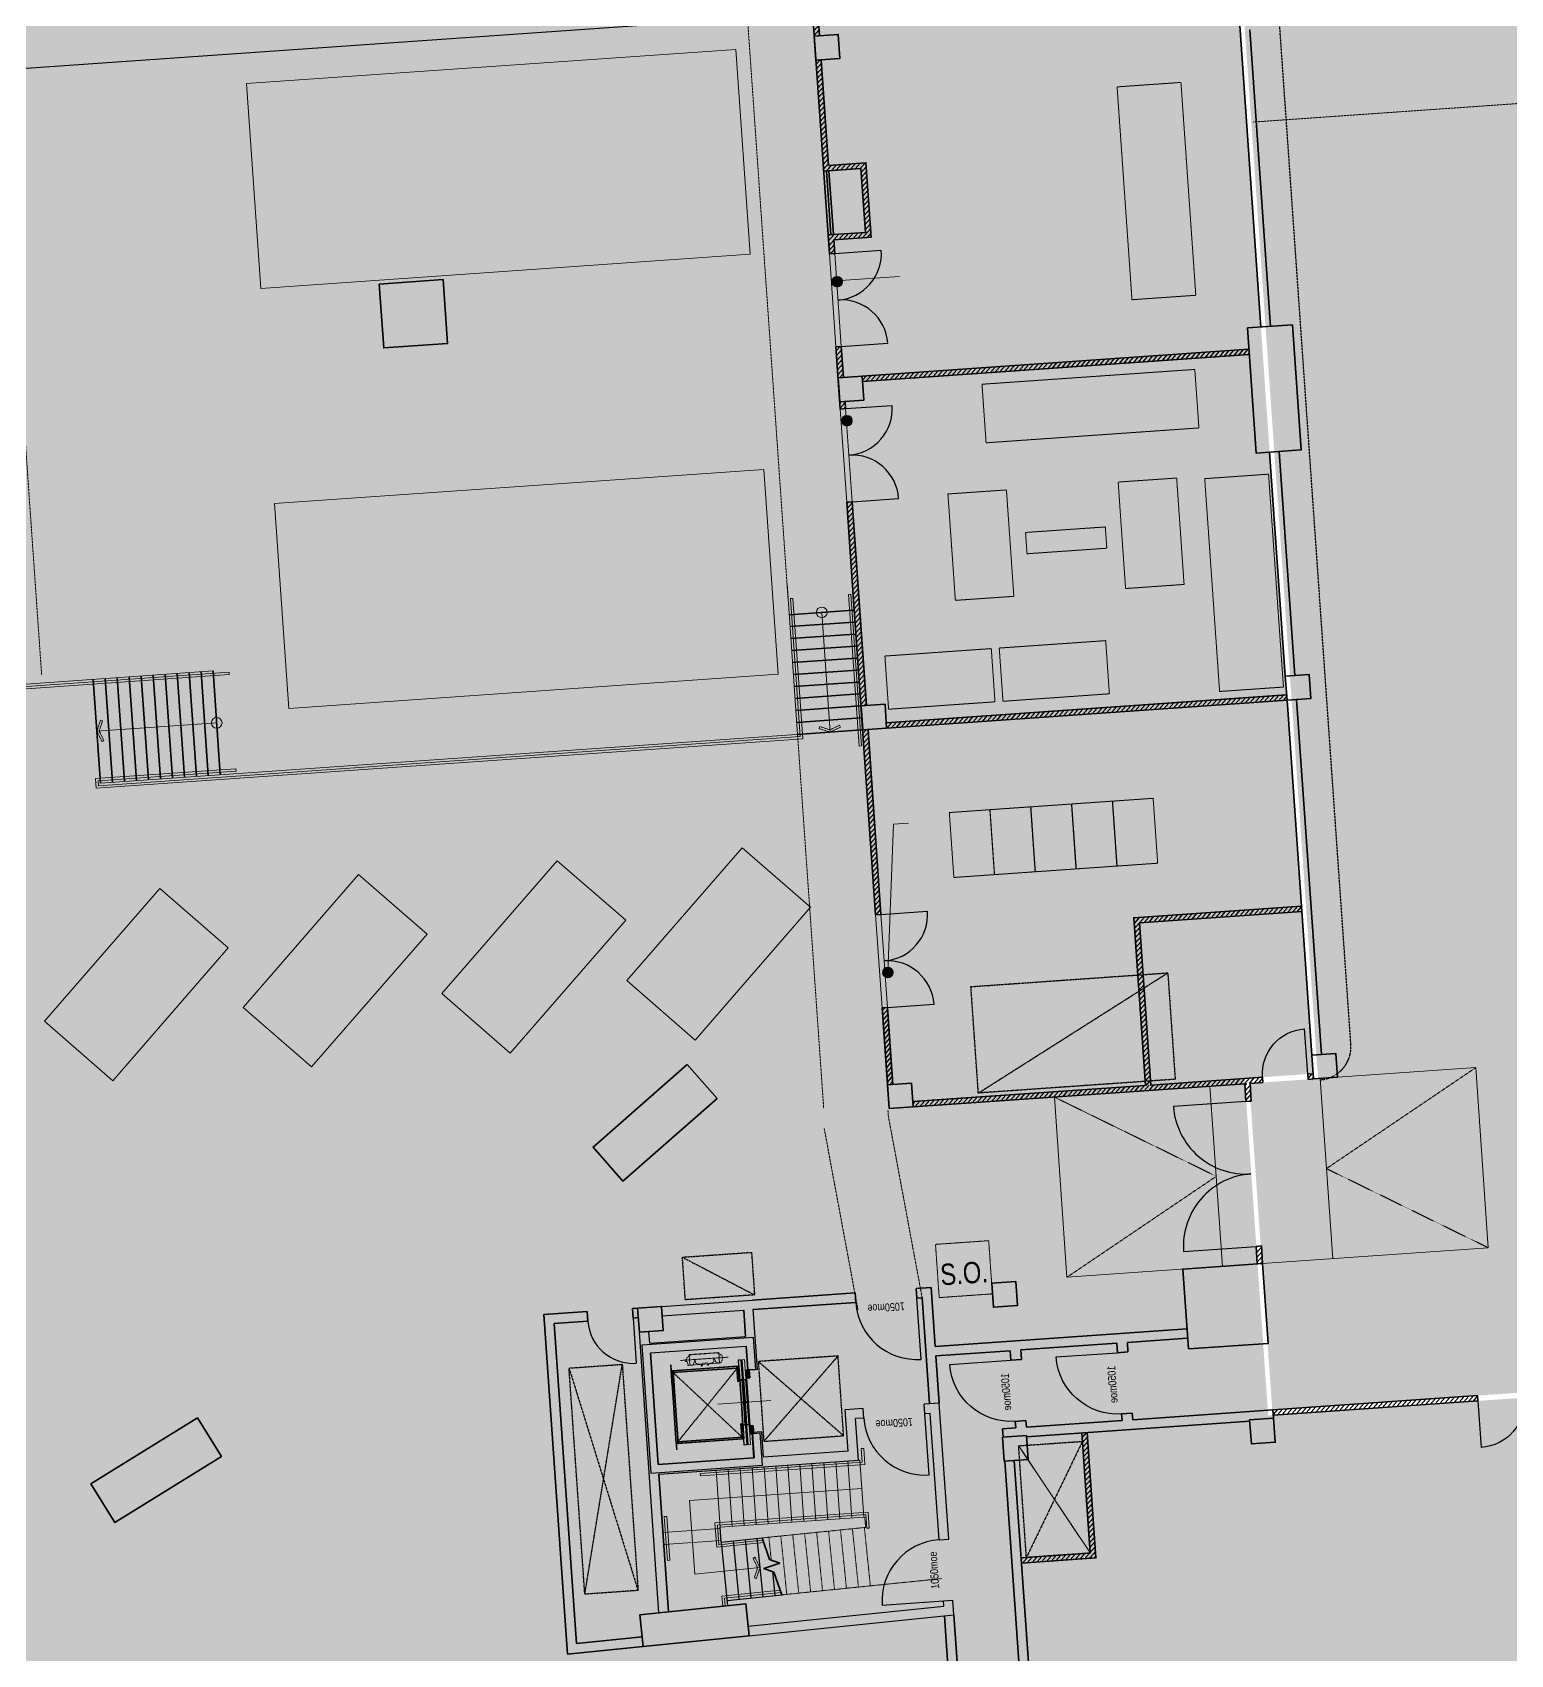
# Model space of a CAD drawing. Header units: millimetres. Extents: x 834311283 to 834708468, y 817882832 to 818197366.
# Drawn here: x 834598792 to 834626509, y 817948578 to 817978990 of the extents above; entities that cross this region are included whole.
import ezdxf

# ---------------------------------------------------------------- set-up
doc = ezdxf.new("R2010")
doc.units = ezdxf.units.MM
doc.header["$LTSCALE"] = 3
for name, pattern in [('ACAD_ISO04W033', [10, 8, -1, 0, -1]), ('B0606', [0.7813, 0.39065, -0.39065]), ('B0701', [2.34375, 1.5625, -0.78125]), ('DASH', [0.35, 0.25, -0.1]), ('DASHED', [0.75, 0.5, -0.25]), ('DASHED2', [0.375, 0.25, -0.125])]:
    doc.linetypes.add(name, pattern=pattern)
doc.layers.get('Defpoints').update_dxf_attribs({"color": 32})
for name, color, linetype in [('A-BS -DOTTED', 251, 'DASHED'), ('BD-CB-SOLID-DH', 251, 'Continuous'), ('UAJ-00XREF', 7, 'Continuous'), ('UAJ-93ROAD', 7, 'Continuous')]:
    doc.layers.add(name, color=color, linetype=linetype)
for name, color, linetype, lineweight in [('Hatch (LTC&CB)', 252, 'Continuous', 35), ('UAJ-05SYMB', 7, 'Continuous', 5), ('UAJ-22INWA', 6, 'Continuous', 35), ('UAJ-22INWA-bw', 3, 'Continuous', 35), ('UAJ-22INWA-rc', 6, 'Continuous', 35), ('UAJ-23FLOR-a', 1, 'Continuous', 13), ('UAJ-23FLOR-h', 251, 'Continuous', 9), ('UAJ-24STAI', 252, 'Continuous', 35), ('UAJ-24STAI-a', 9, 'Continuous', 13), ('UAJ-24STAI-h', 251, 'Continuous', 9), ('UAJ-24STAI-RAIL', 1, 'Continuous', 13), ('UAJ-24STAI-x', 9, 'ACAD_ISO04W033', 5), ('UAJ-24STAI-z', 8, 'B0606', 9), ('UAJ-28STRU', 6, 'Continuous', 35), ('UAJ-32INFR', 7, 'Continuous', 25), ('UAJ-34RAIL-a', 1, 'Continuous', 13)]:
    doc.layers.add(name, color=color, linetype=linetype, lineweight=lineweight)
doc.layers.add('UAJ-01LAYO-$', color=32, linetype='Continuous', lineweight=5, plot=False)
doc.layers.add('UAJ-05SYMB-a', color=7, linetype='Continuous', lineweight=9, true_color=0x999999)
doc.layers.add('UAJ-24STAI-$', color=32, linetype='Continuous', plot=False)
doc.layers.add('UAJ-28STRU-$', color=32, linetype='Continuous', plot=False)
doc.styles.add('3A35X-MAGP-P-B02-0$0$Kowloon_standard', font='arial.ttf', dxfattribs={"width": 0.8, "height": 2.5})
doc.styles.add('Kowloon_standard', font='arial.ttf', dxfattribs={"width": 0.8, "height": 2.5})
pattern_1 = [(48.993576, (833573439.664, 817701771.39), (-47.919387, 41.6651216), [])]
pattern_2 = [(48.99358, (834621522.38, 817959279.054), (-47.91939, 41.66512), [])]
pattern_3 = [(48.998856, (834571418.315, 818089075.37), (-47.923227, 41.660705), [])]
pattern_4 = [(48.998856, (835619477.29, 818346679.63), (-47.9232267, 41.660705), [])]

# ---------------------------------------------------------------- blocks, each defined once
blk = doc.blocks.new('SMOKE OUTLET SYMBOL')
at = {"linetype": 'DASH', "ltscale": 5}
blk.add_lwpolyline([(-500, 0), (500, 0), (500, 1000), (-500, 1000)], close=True, dxfattribs=at)
at = {"insert": (-3, 422), "char_height": 400, "width": 9319.6, "attachment_point": 5, "rotation": 0, "line_spacing_factor": 0.963855, "style": '3A35X-MAGP-P-B02-0$0$Kowloon_standard'}
blk.add_mtext('\\A1;\\pxqc;S.O.', dxfattribs=at)
blk = doc.blocks.new('CB-35')
at = {"layer": 'UAJ-24STAI-h'}
for points in [[(1670, 1550), (518, 1550), (518, 1585), (1670, 1585)], [(518, 339), (550, 339), (550, 1561), (518, 1561)], [(1882, 1550), (1600, 1550), (1600, 1585), (1882, 1585)], [(1850, 1561), (1882, 1561), (1882, 339), (1850, 339)], [(800, 350), (518, 350), (518, 315), (800, 315)], [(776, 270), (1198, 270), (1198, 315), (776, 315)], [(1202, 270), (1624, 270), (1624, 315), (1202, 315)], [(1882, 350), (1600, 350), (1600, 315), (1882, 315)], [(600, 125), (750, 125), (750, 182), (600, 182)], [(776, 200), (1198, 200), (1198, 245), (776, 245)], [(1202, 200), (1624, 200), (1624, 245), (1202, 245)], [(1650, 125), (1800, 125), (1800, 182), (1650, 182)]]:
    blk.add_hatch(color=256, dxfattribs=at).paths.add_polyline_path(points)
at = {"layer": 'UAJ-05SYMB-a'}
blk.add_line((1200, 757), (1200, -242), dxfattribs=at)
at = {"layer": 'UAJ-24STAI'}
for points in [[(1670, 1550), (518, 1550), (518, 1585), (1670, 1585)], [(518, 339), (550, 339), (550, 1561), (518, 1561)], [(1882, 1550), (1600, 1550), (1600, 1585), (1882, 1585)], [(1850, 1561), (1882, 1561), (1882, 339), (1850, 339)], [(800, 350), (518, 350), (518, 315), (800, 315)], [(776, 270), (1198, 270), (1198, 315), (776, 315)], [(1202, 270), (1624, 270), (1624, 315), (1202, 315)], [(1882, 350), (1600, 350), (1600, 315), (1882, 315)], [(600, 125), (750, 125), (750, 182), (600, 182)], [(776, 200), (1198, 200), (1198, 245), (776, 245)], [(1202, 200), (1624, 200), (1624, 245), (1202, 245)], [(1650, 125), (1800, 125), (1800, 182), (1650, 182)]]:
    blk.add_lwpolyline(points, close=True, dxfattribs=at)
at = {"layer": 'UAJ-24STAI-$'}
blk.add_lwpolyline([(400, 270), (400, 315), (518, 315), (518, 1585), (400, 1585), (400, 1585), (2000, 1585), (2000, 1585), (1882, 1585), (1882, 315), (2000, 315), (2000, 270)], close=True, dxfattribs=at)
at = {"layer": 'UAJ-24STAI-a'}
for points in [[(1967, 669), (2166, 669), (2166, 1231), (1967, 1231)], [(400, 270), (2000, 270), (2000, 315), (400, 315)], [(400, 200), (2000, 200), (2000, 245), (400, 245)]]:
    blk.add_lwpolyline(points, close=True, dxfattribs=at)
blk.add_lwpolyline([(750, 182), (1650, 182)], dxfattribs=at)
at = {"layer": 'UAJ-24STAI-x'}
for p, q in [((518, 315), (1882, 1582)), ((1882, 315), (518, 1582)), ((2066, 1400), (2066, 500))]:
    blk.add_line(p, q, dxfattribs=at)
at = {"layer": 'UAJ-24STAI-z', "flags": 128}
blk.add_lwpolyline([(2075, 1305, -0.414214), (2078, 1302), (2078, 1278), (2105, 1278, -0.374948), (2113, 1269), (2113, 1258, -0.154243), (2137, 1237), (2139, 1237), (2139, 1215, -0.337584), (2160, 1186), (2160, 707, -0.337584), (2139, 678), (2139, 657), (2137, 656, -0.154243), (2113, 635), (2113, 624, -0.374948), (2105, 615), (2017, 615, -0.37204), (2009, 624, -0.119556), (1988, 631, -0.095493), (1974, 646, -0.104117), (1971, 657), (1971, 710, -0.104117), (1974, 721, -0.127522), (1994, 740, -0.096328), (2039, 754), (2046, 777), (1993, 777), (1993, 789), (1986, 789, -0.414214), (1983, 792), (1983, 807, -0.359988), (1976, 815), (1976, 824), (1974, 858, 0.276227), (1964, 872), (1936, 883), (1933, 883), (1933, 895), (1986, 896), (1986, 997), (1933, 999), (1933, 1011), (1936, 1011), (1964, 1021, 0.276227), (1974, 1035), (1976, 1070), (1976, 1079, -0.359988), (1983, 1086), (1983, 1101, -0.414214), (1986, 1104), (1993, 1104), (1993, 1117), (2046, 1117), (2039, 1140, -0.096328), (1994, 1153, -0.08726), (1979, 1165), (1964, 1165), (1964, 1265), (1982, 1265), (1982, 1257, -0.036661), (1988, 1262), (1988, 1262, -0.119256), (2009, 1269), (2009, 1269, -0.371653), (2017, 1278), (2042, 1278), (2042, 1302, -0.414214), (2045, 1305)], format="xyb", close=True, dxfattribs=at)
at = {"layer": 'UAJ-28STRU-$'}
blk.add_lwpolyline([(2400, 2100), (0, 2100), (0, 0), (600, 0), (600, 150), (150, 150), (150, 1950), (2250, 1950), (2250, 150), (1800, 150), (1800, 0), (2400, 0)], close=True, dxfattribs=at)
blk = doc.blocks.new('DD1750')
at = {"layer": 'UAJ-32INFR'}
for p, q in [((0, 0), (0, 875)), ((1750, 0), (1750, 875))]:
    blk.add_line(p, q, dxfattribs=at)
for centre, start, end in [((0, 0), 0, 90), ((1750, 0), 90, 180)]:
    blk.add_arc(centre, 875, start, end, dxfattribs=at)
blk = doc.blocks.new('D1050')
blk.add_line((0, 1150), (0, 0))
blk.add_arc((0, 0), 1150, 0, 89.9991)
at = {"layer": 'UAJ-01LAYO-$', "insert": (237, 209), "char_height": 150, "width": 342.44, "attachment_point": 1, "style": 'Kowloon_standard'}
blk.add_mtext('1050moe', dxfattribs=at)
blk = doc.blocks.new('D850')
blk.add_line((0, 0), (0, 850))
blk.add_arc((0, 0), 850, 0, 90)
blk = doc.blocks.new('GBP-LB02_LEV-6.53')
at = {"layer": 'BD-CB-SOLID-DH'}
h = blk.add_hatch(dxfattribs=at)
h.set_pattern_fill('ANSI31', color=256, scale=20, style=0)
h.set_pattern_definition(pattern_2)
h.paths.add_polyline_path([(834613583, 817978479), (834613483, 817978472), (834613629, 817976391), (834613728, 817976398)])
h.paths.add_polyline_path([(834613941, 817971930), (834614040, 817971937), (834614031, 817972070), (834613931, 817972063)])
h.paths.add_polyline_path([(834614162, 817970191), (834614063, 817970184), (834614330, 817966364), (834614429, 817966371)])
h.paths.add_polyline_path([(834613177, 817984286), (834613077, 817984279), (834613452, 817978921), (834613552, 817978928)])
h.paths.add_polyline_path([(834612955, 817986025), (834613055, 817986032), (834612691, 817991238), (834612591, 817991231)])
h = blk.add_hatch(dxfattribs=at)
h.set_pattern_fill('ANSI31', color=256, scale=20, style=0)
h.set_pattern_definition(pattern_2)
h.paths.add_polyline_path([(834613959, 817973100), (834613859, 817973093), (834613900, 817972512), (834614000, 817972518)])
h.paths.add_polyline_path([(834613737, 817974839), (834613837, 817974846), (834613819, 817975101), (834614517, 817975150), (834614420, 817976546), (834613721, 817976497), (834613728, 817976398), (834614327, 817976440), (834614411, 817975242), (834613712, 817975194)])
h = blk.add_hatch(dxfattribs=at)
h.set_pattern_fill('ANSI31', color=256, scale=20, style=0)
h.set_pattern_definition([(48.993576, (833574110.644, 817692173.3), (-47.919387, 41.6651216), [])])
h.paths.add_polyline_path([(834614349, 817972543), (834614356, 817972443), (834621608, 817972950), (834621601, 817973050)])
h = blk.add_hatch(dxfattribs=at)
h.set_pattern_fill('ANSI31', color=256, scale=20, style=0)
h.set_pattern_definition(pattern_1)
h.paths.add_polyline_path([(834614803, 817966046), (834614810, 817965947), (834622317, 817966471), (834622310, 817966571)])
h = blk.add_hatch(dxfattribs=at)
h.set_pattern_fill('ANSI31', color=256, scale=20, style=0)
h.set_pattern_definition(pattern_4)
h.paths.add_polyline_path([(834614603, 817962448), (834614703, 817962455), (834614461, 817965922), (834614361, 817965915)])
h.paths.add_polyline_path([(834614825, 817960710), (834614725, 817960703), (834614826, 817959261), (834614926, 817959268)])
h = blk.add_hatch(dxfattribs=at)
h.set_pattern_fill('ANSI31', color=256, scale=20, style=0)
h.set_pattern_definition(pattern_1)
h.paths.add_polyline_path([(834619444, 817962391), (834622587, 817962611), (834622594, 817962511), (834619451, 817962291)])
h = blk.add_hatch(dxfattribs=at)
h.set_pattern_fill('ANSI31', color=256, scale=20, style=0)
h.set_pattern_definition(pattern_1)
h.paths.add_polyline_path([(834619451, 817962291), (834619551, 817962298), (834619764, 817959252), (834619664, 817959245)])
h = blk.add_hatch(dxfattribs=at)
h.set_pattern_fill('ANSI31', color=256, scale=20, style=0)
h.set_pattern_definition(pattern_4)
h.paths.add_polyline_path([(834622706, 817959461), (834622713, 817959362), (834622813, 817959369), (834622806, 817959468)])
h = blk.add_hatch(dxfattribs=at)
h.set_pattern_fill('ANSI31', color=256, scale=20, style=0)
h.set_pattern_definition(pattern_2)
h.paths.add_polyline_path([(834621865, 817959302), (834621858, 817959402), (834615299, 817958944), (834615306, 817958844)])
h = blk.add_hatch(dxfattribs=at)
h.set_pattern_fill('ANSI31', color=256, scale=20)
h.set_pattern_definition(pattern_3)
h.paths.add_polyline_path([(834621546, 817958949), (834621646, 817958956), (834621623, 817959285), (834621523, 817959279)])
h = blk.add_hatch(dxfattribs=at)
h.set_pattern_fill('ANSI31', color=256, scale=20)
h.set_pattern_definition(pattern_1)
h.paths.add_polyline_path([(834621836, 817956238), (834621737, 817956231), (834621760, 817955901), (834621859, 817955908)])
h = blk.add_hatch(dxfattribs=at)
h.set_pattern_fill('ANSI31', color=256, scale=20)
h.set_pattern_definition(pattern_3)
h.paths.add_polyline_path([(834625898, 817953333), (834625891, 817953433), (834622057, 817953165), (834622064, 817953065)])
h.paths.add_polyline_path([(834627637, 817953555), (834627644, 817953455), (834631478, 817953723), (834631471, 817953823)])
h = blk.add_hatch(dxfattribs=at)
h.set_pattern_fill('ANSI31', color=256, scale=20)
h.set_pattern_definition(pattern_1)
h.paths.add_polyline_path([(834618570, 817952741), (834618734, 817950388), (834618634, 817950381), (834618470, 817952734)])
h = blk.add_hatch(dxfattribs=at)
h.set_pattern_fill('ANSI31', color=256, scale=20)
h.set_pattern_definition(pattern_1)
h.paths.add_polyline_path([(834617331, 817950390), (834618626, 817950480), (834618632, 817950380), (834617338, 817950290)])
at = {"layer": 'UAJ-05SYMB'}
h = blk.add_hatch(color=256, dxfattribs=at)
edge = h.paths.add_edge_path()
edge.add_arc((834613883, 817974317), 100, 0, 360)
h = blk.add_hatch(color=256, dxfattribs=at)
edge = h.paths.add_edge_path()
edge.add_arc((834614065, 817971711), 100, 0, 360)
h = blk.add_hatch(color=256, dxfattribs=at)
edge = h.paths.add_edge_path()
edge.add_arc((834614831, 817961366), 100, 0, 360)
at = {"layer": 'UAJ-23FLOR-h'}
h = blk.add_hatch(dxfattribs=at)
h.set_pattern_fill('EARTH', color=256, scale=180, angle=45)
h.set_pattern_definition([(48.99891, (833819452.5, 817786003.4), (-112.7269, 1612.5107), [1143, -1143]), (48.99891, (833819129, 817786284.6), (-112.7269, 1612.5107), [1143, -1143]), (48.99891, (833818805.5, 817786565.8), (-112.7269, 1612.5107), [1143, -1143]), (138.99891, (833818791.4, 817786767.3), (-1612.5107, -112.7269), [1143, -1143]), (138.99891, (833819072.6, 817787090.8), (-1612.5107, -112.7269), [1143, -1143]), (138.99891, (833819353.8, 817787414.3), (-1612.5107, -112.7269), [1143, -1143])])
h.paths.add_polyline_path([(834607546, 818192774), (834673233, 818197366), (834691374, 817937869), (834685588, 817937128), (834685106, 817940897), (834650588, 817936476), (834651070, 817932707), (834551919, 817920009), (834482027, 817893355), (834383076, 817886437), (834441506, 817949096), (834458454, 817967379), (834478638, 817989842), (834483448, 817995421), (834489787, 818002934), (834500656, 818016266), (834508244, 818025930), (834515684, 818035708), (834523692, 818046596), (834532219, 818058624), (834546606, 818080042), (834556457, 818095618), (834568418, 818115665), (834578622, 818133891), (834588349, 818152374), (834599173, 818174435)])
h.paths.add_polyline_path([(834640305, 818055633), (834646291, 818056052), (834642792, 818105911), (834636807, 818105492), (834634252, 818142031), (834610016, 818140337), (834609788, 818143597), (834587769, 818140310), (834567221, 818104370), (834565437, 818101393), (834564610, 818100024), (834562785, 818096939), (834556654, 818087091), (834555720, 818085607), (834554860, 818084258), (834550876, 818078006), (834545205, 818069586), (834542258, 818065226), (834541363, 818063900), (834537651, 818058369), (834531078, 818048811), (834524249, 818039614), (834520785, 818034889), (834515055, 818027076), (834507324, 818017200), (834503054, 818011762), (834508702, 817930984), (834535272, 817933687), (834599035, 817940173), (834631909, 817943517), (834645776, 817944928), (834645137, 817954063), (834645033, 817955560), (834644308, 817965929), (834644203, 817967425), (834643506, 817977407), (834643401, 817978903), (834642524, 817991453), (834642419, 817992949), (834641155, 818011284), (834643399, 818011441)], flags=16)
h.paths.add_polyline_path([(834450838, 817950882), (834498826, 817954237), (834500065, 817936520), (834506621, 817936978), (834507095, 817930195), (834500539, 817929736), (834500559, 817929437), (834452572, 817926082)], flags=16)
at = {"layer": 'UAJ-24STAI-x'}
for points in [[(834600096, 817965695), (834600002, 817965889), (834600068, 817966094), (834600106, 817966082), (834600045, 817965892), (834600132, 817965712)], [(834613944, 817965966), (834613750, 817965873), (834613545, 817965938), (834613557, 817965976), (834613747, 817965915), (834613927, 817966002)], [(834612368, 817950003), (834612433, 817950208), (834612340, 817950402), (834612304, 817950384), (834612390, 817950205), (834612329, 817950015)]]:
    blk.add_hatch(color=256, dxfattribs=at).paths.add_polyline_path(points)
for p, q in [((834611706, 817950687), (834611687, 817950964)), ((834611706, 817950687), (834612476, 817950765)), ((834611706, 817950687), (834611828, 817949493)), ((834611930, 817950709), (834612041, 817949615)), ((834612154, 817950732), (834612265, 817949638)), ((834612378, 817950755), (834612489, 817949661)), ((834612667, 817950135), (834612713, 817949683)), ((834611818, 817949592), (834612845, 817949697))]:
    blk.add_line(p, q)
at = {"layer": 'A-BS -DOTTED'}
for p, q in [((834616529, 817959105), (834620081, 817961358)), ((834610980, 817956028, 0), (834612332, 817955321, 0)), ((834609150, 817949709), (834609852, 817954019)), ((834614003, 817952680), (834612402, 817954072)), ((834617284, 817952492), (834618627, 817950480)), ((834618481, 817952575), (834617430, 817950397))]:
    blk.add_line(p, q, dxfattribs=at)
at = {"layer": 'A-BS -DOTTED', "elevation": 0}
for points in [[(834616390, 817961100), (834620081, 817961358), (834620220, 817959363), (834616529, 817959105)], [(834608854, 817953949), (834609852, 817954019), (834610148, 817949779), (834609150, 817949709)], [(834617284, 817952492), (834618481, 817952575), (834618627, 817950480), (834617430, 817950397)]]:
    blk.add_lwpolyline(points, close=True, dxfattribs=at)
at = {"layer": 'A-BS -DOTTED'}
for points in [[(834612276, 817956119), (834612332, 817955321), (834611035, 817955230), (834610980, 817956028)], [(834612506, 817952575), (834614003, 817952680), (834613898, 817954176), (834612402, 817954072)]]:
    blk.add_lwpolyline(points, close=True, dxfattribs=at)
blk.add_lwpolyline([(834613898, 817954176), (834612506, 817952575)], dxfattribs=at)
at = {"layer": 'A-BS -DOTTED', "elevation": 0, "flags": 128}
blk.add_lwpolyline([(834608854, 817953949), (834610148, 817949779)], dxfattribs=at)
at = {"layer": 'UAJ-05SYMB'}
blk.add_line((834614941, 817964144), (834614831, 817961366), dxfattribs=at)
at = {"layer": 'UAJ-05SYMB', "flags": 128}
blk.add_lwpolyline([(834613942, 817974337), (834615049, 817974415)], dxfattribs=at)
at = {"layer": 'UAJ-05SYMB', "elevation": 0, "flags": 128}
blk.add_lwpolyline([(834614941, 817964144), (834615219, 817964163)], dxfattribs=at)
at = {"layer": 'UAJ-05SYMB'}
for centre in [(834613883, 817974317), (834614065, 817971711), (834614831, 817961366)]:
    blk.add_circle(centre, 100, dxfattribs=at)
at = {"layer": 'UAJ-05SYMB-a', "linetype": 'B0701'}
for p, q in [((834612961, 817968374), (834610104, 818009251)), ((834598965, 817966944), (834596076, 818008270)), ((834621684, 817977310), (834628782, 817977806)), ((834613629, 817958825), (834613139, 817965830)), ((834614834, 817958786), (834614843, 817958663)), ((834615476, 817955266), (834614843, 817958663)), ((834614272, 817955042), (834613639, 817958439))]:
    blk.add_line(p, q, dxfattribs=at)
at = {"layer": 'UAJ-05SYMB-a', "elevation": 0, "flags": 128}
for points in [[(834621859, 817955908), (834626092, 817956204), (834625856, 817959581), (834623262, 817959400)], [(834621760, 817955901), (834618191, 817955651), (834617955, 817959029), (834621523, 817959279)], [(834621109, 817955856), (834620872, 817959233)], [(834623174, 817956000), (834622938, 817959377)]]:
    blk.add_lwpolyline(points, dxfattribs=at)
at = {"layer": 'UAJ-05SYMB-a', "linetype": 'B0701', "elevation": 0, "flags": 128}
for points in [[(834625856, 817959581), (834623056, 817957689), (834626092, 817956204)], [(834617955, 817959029), (834620991, 817957544), (834618191, 817955652)]]:
    blk.add_lwpolyline(points, dxfattribs=at)
at = {"layer": 'UAJ-22INWA'}
for p, q in [((834625891, 817953433, 0), (834622057, 817953165, 0)), ((834625898, 817953333, 0), (834625891, 817953433, 0)), ((834625898, 817953333, 0), (834622061, 817953065, 0))]:
    blk.add_line(p, q, dxfattribs=at)
at = {"layer": 'UAJ-22INWA', "elevation": 0, "flags": 128}
for points in [[(834617331, 817950390), (834618627, 817950480), (834618470, 817952734)], [(834617338, 817950290), (834618734, 817950388), (834618570, 817952741)]]:
    blk.add_lwpolyline(points, dxfattribs=at)
at = {"layer": 'UAJ-22INWA-bw'}
for p, q in [((834613737, 817974839), (834613084, 817984180)), ((834613552, 817978928), (834613336, 817982017)), ((834613721, 817976497), (834613583, 817978479)), ((834613812, 817975201), (834613728, 817976398)), ((834613837, 817974846), (834613819, 817975101)), ((834613837, 817974846), (834613737, 817974839)), ((834613959, 817973100), (834613859, 817973093)), ((834613941, 817971930), (834613859, 817973093)), ((834614000, 817972518), (834613959, 817973100)), ((834614349, 817972543, 0), (834621601, 817973050, 0)), ((834614356, 817972443, 0), (834621608, 817972950, 0)), ((834614040, 817971937), (834613941, 817971930)), ((834614040, 817971937), (834614031, 817972070)), ((834614162, 817970191), (834614063, 817970184)), ((834614160, 817968789), (834614063, 817970184)), ((834614429, 817966371), (834614162, 817970191)), ((834622310, 817966571), (834614803, 817966046)), ((834622317, 817966471), (834614810, 817965947)), ((834614703, 817962455), (834614603, 817962448)), ((834614825, 817960710), (834614725, 817960703)), ((834612296, 817955224), (834614217, 817955359)), ((834614229, 817955179), (834614217, 817955359)), ((834615364, 817955439), (834615643, 817955458)), ((834615376, 817955259), (834615364, 817955439)), ((834615376, 817955259), (834615476, 817955266)), ((834615615, 817953279), (834615476, 817955266)), ((834615720, 817954356), (834615643, 817955458)), ((834608381, 817954951), (834609194, 817955008)), ((834608826, 817948584), (834608381, 817954951)), ((834609206, 817954828), (834609194, 817955008)), ((834610042, 817955067), (834610141, 817955074)), ((834610054, 817954887), (834610042, 817955067)), ((834612309, 817955045), (834614229, 817955179)), ((834608573, 817954784), (834609206, 817954828)), ((834608573, 817954784), (834608992, 817948782)), ((834610054, 817954887), (834610154, 817954894)), ((834620441, 817954686), (834615720, 817954356)), ((834619123, 817954414), (834617328, 817954288)), ((834619136, 817954237), (834619123, 817954414)), ((834620454, 817954507), (834619323, 817954428)), ((834619335, 817954251), (834619323, 817954428)), ((834617128, 817954274), (834615733, 817954177)), ((834615795, 817953292), (834615733, 817954177)), ((834617141, 817954098), (834617128, 817954274)), ((834617141, 817954098), (834617340, 817954111)), ((834617340, 817954111), (834617328, 817954288)), ((834619136, 817954237), (834619335, 817954251)), ((834619216, 817953090), (834619415, 817953104)), ((834619224, 817952967), (834619216, 817953090)), ((834619424, 817952981), (834619415, 817953104)), ((834622054, 817953165), (834619424, 817952981)), ((834622065, 817953008), (834622054, 817953165)), ((834617229, 817952828), (834616981, 817952810)), ((834616992, 817952653, 0), (834616981, 817952810, 0)), ((834617221, 817952950), (834617420, 817952964)), ((834617229, 817952828), (834617221, 817952950)), ((834617429, 817952842), (834617420, 817952964)), ((834619224, 817952967), (834617429, 817952842)), ((834621618, 817952954), (834617432, 817952661)), ((834617557, 817944575), (834617023, 817952205, 0)), ((834617736, 817944588), (834617203, 817952217, 0)), ((834616252, 817944161), (834615893, 817949303)), ((834616445, 817943979), (834616072, 817949321)), ((834608992, 817948782), (834610225, 817948908)), ((834608826, 817948584), (834610243, 817948729))]:
    blk.add_line(p, q, dxfattribs=at)
at = {"layer": 'UAJ-22INWA-bw', "flags": 128}
for points in [[(834613721, 817976497), (834614420, 817976546), (834614517, 817975150), (834613819, 817975101)], [(834613629, 817976391), (834614327, 817976440), (834614411, 817975242), (834613712, 817975194)], [(834613679, 817976394), (834613762, 817975197)]]:
    blk.add_lwpolyline(points, dxfattribs=at)
at = {"layer": 'UAJ-22INWA-bw', "elevation": 0}
for points in [[(834614603, 817962448), (834614160, 817968789)], [(834622586, 817962611), (834619444, 817962391), (834619664, 817959249)], [(834622593, 817962511), (834619551, 817962298), (834619764, 817959256)], [(834621529, 817959279), (834614858, 817958813), (834614725, 817960703)]]:
    blk.add_lwpolyline(points, dxfattribs=at)
at = {"layer": 'UAJ-22INWA-bw'}
for points in [[(834614703, 817962455), (834614461, 817965922)], [(834614926, 817959268), (834614825, 817960710)], [(834619664, 817959249), (834615299, 817958944)], [(834621522, 817959379), (834619764, 817959256)]]:
    blk.add_lwpolyline(points, dxfattribs=at)
at = {"layer": 'UAJ-22INWA-bw', "elevation": 0, "flags": 128}
for points in [[(834617331, 817950390), (834618627, 817950480), (834618470, 817952734)], [(834617338, 817950290), (834618734, 817950388), (834618570, 817952741)]]:
    blk.add_lwpolyline(points, dxfattribs=at)
at = {"layer": 'UAJ-22INWA-rc'}
for p, q in [((834620208, 817996627), (834621828, 817973467)), ((834621618, 817979040), (834622007, 817973479)), ((834621991, 817971122), (834622285, 817966920)), ((834622171, 817971135), (834622465, 817966933)), ((834622317, 817966471), (834622782, 817959818)), ((834622496, 817966484), (834622961, 817959830)), ((834622806, 817959468), (834622706, 817959461)), ((834622706, 817959461), (834622713, 817959362)), ((834621858, 817959402), (834621522, 817959379)), ((834621523, 817959279), (834621546, 817958949)), ((834621865, 817959302), (834621623, 817959285)), ((834621623, 817959285), (834621646, 817958956)), ((834621858, 817959402), (834621865, 817959302)), ((834622813, 817959369), (834622713, 817959362)), ((834622790, 817959342), (834622790, 817959342)), ((834621546, 817958949), (834621646, 817958956)), ((834621737, 817956231), (834621836, 817956238)), ((834621737, 817956231), (834621760, 817955901)), ((834621836, 817956238), (834621859, 817955908))]:
    blk.add_line(p, q, dxfattribs=at)
at = {"layer": 'UAJ-22INWA-rc', "lineweight": -3}
for p, q in [((834610590, 817955105), (834612296, 817955224)), ((834610603, 817954926), (834612129, 817955032)), ((834612387, 817953925, 0), (834612309, 817955045)), ((834610541, 817949362), (834610173, 817954625)), ((834610368, 817954416), (834610352, 817954637, 0)), ((834610368, 817954416), (834612163, 817954541)), ((834610380, 817954236), (834612176, 817954362)), ((834612207, 817953913), (834612176, 817954357)), ((834612387, 817953925, 0), (834612207, 817953913)), ((834614368, 817953192), (834614034, 817953168)), ((834614088, 817952390), (834614034, 817953168)), ((834614381, 817953012), (834614368, 817953192)), ((834615795, 817953292), (834615515, 817953272)), ((834615528, 817953092), (834615515, 817953272)), ((834615627, 817953099), (834615528, 817953092)), ((834615793, 817950730), (834615627, 817953099)), ((834615973, 817950742), (834615794, 817953292)), ((834614381, 817953012), (834614226, 817953001)), ((834614280, 817952223), (834614226, 817953001)), ((834612469, 817952753), (834612289, 817952741)), ((834612322, 817952267), (834612289, 817952741)), ((834612502, 817952279), (834612469, 817952753)), ((834610527, 817952141), (834612322, 817952267)), ((834610539, 817951962), (834614280, 817952223)), ((834614088, 817952390), (834612502, 817952279)), ((834615793, 817950730), (834615973, 817950742)), ((834612215, 817949110), (834615880, 817949483)), ((834615873, 817949583), (834616053, 817949595)), ((834615880, 817949483), (834615873, 817949583)), ((834616072, 817949321), (834616053, 817949595)), ((834612233, 817948931), (834616072, 817949321))]:
    blk.add_line(p, q, dxfattribs=at)
at = {"layer": 'UAJ-22INWA-rc', "elevation": 0}
blk.add_lwpolyline([(834622782, 817959818), (834622593, 817962511)], dxfattribs=at)
at = {"layer": 'UAJ-23FLOR-a'}
for p, q in [((834613859, 817973093), (834613737, 817974839)), ((834613959, 817973100), (834613837, 817974846)), ((834614063, 817970184), (834613941, 817971930)), ((834614162, 817970191), (834614040, 817971937)), ((834614725, 817960703), (834614603, 817962448)), ((834614825, 817960710), (834614703, 817962455))]:
    blk.add_line(p, q, dxfattribs=at)
at = {"layer": 'UAJ-23FLOR-a', "linetype": 'Continuous', "ltscale": 4, "flags": 128}
for points in [[(834602804, 817978032), (834611982, 817978673), (834612250, 817974832), (834603072, 817974191)], [(834603330, 817970156), (834612507, 817970797), (834612776, 817966956), (834603598, 817966316)], [(834608634, 817963461), (834609917, 817962346), (834607752, 817959855), (834606469, 817960971)], [(834608634, 817963461), (834609917, 817962346), (834607752, 817959855), (834606469, 817960971)], [(834612101, 817963703), (834613384, 817962588), (834611219, 817960097), (834609936, 817961213)], [(834612101, 817963703), (834613384, 817962588), (834611219, 817960097), (834609936, 817961213)], [(834604908, 817963201), (834606191, 817962086), (834604025, 817959595), (834602742, 817960711)], [(834604908, 817963201), (834606191, 817962086), (834604025, 817959595), (834602742, 817960711)], [(834601181, 817962941), (834602464, 817961825), (834600299, 817959335), (834599016, 817960451)], [(834601181, 817962941), (834602464, 817961825), (834600299, 817959335), (834599016, 817960451)]]:
    blk.add_lwpolyline(points, close=True, dxfattribs=at)
at = {"layer": 'UAJ-23FLOR-a', "linetype": 'DASHED2', "ltscale": 4, "extrusion": (-4.67484e-07, -3.2637e-08, 1), "elevation": -417, "flags": 128}
for points in [[(834619410, 817973979), (834620607, 817974062), (834620328, 817978053), (834619131, 817977969)], [(834621053, 817966634), (834622250, 817966717), (834621971, 817970708), (834620774, 817970624)]]:
    blk.add_lwpolyline(points, close=True, dxfattribs=at)
at = {"layer": 'UAJ-23FLOR-a', "linetype": 'DASHED2', "ltscale": 4, "flags": 128}
for points in [[(834616598, 817972394), (834620588, 817972672), (834620665, 817971575), (834616674, 817971296)], [(834615959, 817970337), (834617056, 817970413), (834617195, 817968418), (834616098, 817968342)], [(834619151, 817970560), (834620248, 817970636), (834620387, 817968641), (834619290, 817968564)], [(834617442, 817969216), (834618938, 817969320), (834618910, 817969719), (834617414, 817969615)], [(834614777, 817967298), (834616772, 817967438), (834616841, 817966440), (834614846, 817966301)], [(834616921, 817967448), (834618917, 817967587), (834618986, 817966590), (834616991, 817966450)], [(834619132, 817963361), (834619892, 817963414), (834619807, 817964631), (834619047, 817964578)], [(834615985, 817964364), (834616745, 817964417), (834616830, 817963200), (834616070, 817963147)], [(834616833, 817963200), (834617593, 817963254), (834617508, 817964471), (834616748, 817964418)], [(834617514, 817964471), (834618275, 817964524), (834618359, 817963307), (834617599, 817963254)], [(834618281, 817964525), (834619041, 817964578), (834619126, 817963361), (834618366, 817963308)]]:
    blk.add_lwpolyline(points, close=True, dxfattribs=at)
at = {"layer": 'UAJ-24STAI'}
for p, q in [((834612982, 817968074), (834614179, 817968158)), ((834612998, 817967850), (834614195, 817967934)), ((834613014, 817967625), (834614211, 817967709)), ((834613029, 817967401), (834614226, 817967485)), ((834613045, 817967177), (834614242, 817967260)), ((834600070, 817964916), (834599934, 817966861)), ((834600070, 817964916), (834599934, 817966861)), ((834600295, 817964932), (834600159, 817966877)), ((834600295, 817964932), (834600159, 817966877)), ((834600519, 817964948), (834600383, 817966893)), ((834600519, 817964948), (834600383, 817966893)), ((834600744, 817964963), (834600608, 817966909)), ((834600744, 817964963), (834600608, 817966909)), ((834600968, 817964979), (834600832, 817966924)), ((834600968, 817964979), (834600832, 817966924)), ((834601193, 817964995), (834601057, 817966940)), ((834601193, 817964995), (834601057, 817966940)), ((834601417, 817965010), (834601281, 817966956)), ((834601417, 817965010), (834601281, 817966956)), ((834601642, 817965026), (834601506, 817966971)), ((834601642, 817965026), (834601506, 817966971)), ((834601866, 817965042), (834601730, 817966987)), ((834601866, 817965042), (834601730, 817966987)), ((834602090, 817965057), (834601954, 817967003)), ((834602090, 817965057), (834601954, 817967003)), ((834602315, 817965073), (834602179, 817967018)), ((834602315, 817965073), (834602179, 817967018)), ((834613061, 817966952), (834614258, 817967036)), ((834613077, 817966728), (834614273, 817966811)), ((834613092, 817966503), (834614289, 817966587)), ((834613108, 817966279), (834614305, 817966362)), ((834613124, 817966054), (834614320, 817966138)), ((834613139, 817965830), (834614336, 817965913))]:
    blk.add_line(p, q, dxfattribs=at)
blk.add_lwpolyline([(834612476, 817950765), (834612615, 817950361), (834612804, 817950294), (834612508, 817950192), (834612697, 817950125), (834612845, 817949697)], dxfattribs=at)
at = {"layer": 'UAJ-24STAI-a'}
for p, q in [((834613139, 817965830), (834612942, 817968651)), ((834614204, 817968160), (834612982, 817968074)), ((834613750, 817965873), (834613593, 817968117)), ((834614220, 817967935), (834612998, 817967850)), ((834614235, 817967711), (834613013, 817967625)), ((834614251, 817967486), (834613029, 817967401)), ((834614267, 817967262), (834613045, 817967177)), ((834602179, 817967018), (834587560, 817965996)), ((834614283, 817967037), (834613061, 817966952)), ((834614298, 817966813), (834613076, 817966728)), ((834614314, 817966589), (834613092, 817966503)), ((834614330, 817966364), (834613108, 817966279)), ((834600002, 817965889), (834602247, 817966046)), ((834614361, 817965915), (834600070, 817964916)), ((834614345, 817966140), (834613123, 817966054)), ((834613482, 817951090), (834613407, 817952162)), ((834613707, 817951106), (834613632, 817952178)), ((834613931, 817951121), (834613856, 817952194)), ((834614156, 817951137), (834614081, 817952209)), ((834614280, 817952223), (834614305, 817952225)), ((834614380, 817951153), (834614305, 817952225)), ((834611687, 817950964), (834611612, 817952037)), ((834611911, 817950980), (834611836, 817952052)), ((834612136, 817950996), (834612061, 817952068)), ((834612360, 817951011), (834612285, 817952084)), ((834612585, 817951027), (834612510, 817952100)), ((834612809, 817951043), (834612734, 817952115)), ((834613033, 817951059), (834612959, 817952131)), ((834613258, 817951074), (834613183, 817952147)), ((834614343, 817951689), (834611113, 817951463)), ((834611113, 817951463), (834611210, 817950083)), ((834611687, 817950964), (834614380, 817951153)), ((834611689, 817950938), (834610616, 817950863)), ((834611704, 817950713), (834610632, 817950638)), ((834611210, 817950083), (834612433, 817950208))]:
    blk.add_line(p, q, dxfattribs=at)
for centre in [(834613593, 817968117), (834602247, 817966046)]:
    blk.add_circle(centre, 100, dxfattribs=at)
at = {"layer": 'UAJ-24STAI-RAIL'}
for p, q in [((834613051, 817968380), (834613006, 817968377)), ((834613187, 817965788), (834613006, 817968377)), ((834613235, 817965746), (834613051, 817968380)), ((834614138, 817968456), (834614093, 817968453)), ((834614292, 817965610), (834614093, 817968453)), ((834614337, 817965613), (834614138, 817968456)), ((834602484, 817966950), (834587477, 817965900)), ((834602481, 817966994), (834587518, 817965948)), ((834602484, 817966950), (834602481, 817966994)), ((834613235, 817965746), (834599987, 817964820)), ((834613187, 817965788), (834600029, 817964868)), ((834614337, 817965613), (834614292, 817965610)), ((834602608, 817965184), (834599974, 817965000)), ((834599987, 817964820), (834599974, 817965000)), ((834602611, 817965139), (834600022, 817964958)), ((834600029, 817964868), (834600022, 817964958)), ((834602611, 817965139), (834602608, 817965184))]:
    blk.add_line(p, q, dxfattribs=at)
at = {"layer": 'UAJ-24STAI-x'}
for points in [[(834600096, 817965695), (834600002, 817965889), (834600068, 817966094), (834600106, 817966082), (834600045, 817965892), (834600132, 817965712)], [(834612368, 817950003), (834612433, 817950208), (834612340, 817950402), (834612304, 817950384), (834612390, 817950205), (834612329, 817950015)]]:
    blk.add_lwpolyline(points, close=True, dxfattribs=at)
at = {"layer": 'UAJ-24STAI-x', "elevation": 0}
blk.add_lwpolyline([(834613944, 817965966), (834613750, 817965873), (834613545, 817965938), (834613557, 817965976), (834613747, 817965915), (834613927, 817966002)], close=True, dxfattribs=at)
at = {"layer": 'UAJ-24STAI-z'}
for p, q in [((834612476, 817950765), (834614417, 817950962)), ((834614380, 817951153), (834614398, 817951154)), ((834614392, 817950960), (834614504, 817949866)), ((834614398, 817951154), (834614417, 817950962)), ((834612602, 817950778), (834612645, 817950350)), ((834612825, 817950800), (834612937, 817949706)), ((834613049, 817950823), (834613161, 817949729)), ((834613273, 817950846), (834613384, 817949752)), ((834613497, 817950869), (834613608, 817949774)), ((834613721, 817950892), (834613832, 817949797)), ((834613945, 817950914), (834614056, 817949820)), ((834614168, 817950937), (834614280, 817949843)), ((834612845, 817949697), (834615845, 817950002))]:
    blk.add_line(p, q, dxfattribs=at)
at = {"layer": 'UAJ-28STRU'}
for p, q in [((834612163, 817954541), (834612129, 817955032)), ((834610527, 817952141), (834610380, 817954236)), ((834610720, 817949380), (834610539, 817951962))]:
    blk.add_line(p, q, dxfattribs=at)
at = {"layer": 'UAJ-32INFR', "flags": 128}
blk.add_lwpolyline([(834621546, 817958949), (834620187, 817958854, 0.414214), (834621641, 817957590, 0.414214), (834620377, 817956136), (834621737, 817956231)], format="xyb", dxfattribs=at)
at = {"layer": 'UAJ-34RAIL-a'}
for p, q in [((834611316, 817951971), (834614353, 817952183)), ((834614335, 817952438), (834614380, 817952441)), ((834614353, 817952183), (834614335, 817952438)), ((834614401, 817952142), (834614380, 817952441)), ((834611319, 817951926), (834611316, 817951971)), ((834611319, 817951926), (834614401, 817952142)), ((834611591, 817951048), (834614464, 817951249)), ((834614485, 817950949), (834614464, 817951249)), ((834610685, 817951168), (834610640, 817951165)), ((834610698, 817950342), (834610640, 817951165)), ((834610743, 817950345), (834610685, 817951168)), ((834611623, 817950588), (834611591, 817951048)), ((834611639, 817951006), (834614422, 817951201)), ((834611665, 817950637), (834611639, 817951006)), ((834614440, 817950946), (834614422, 817951201)), ((834614440, 817950946), (834614485, 817950949)), ((834611623, 817950588), (834612506, 817950678)), ((834611665, 817950637), (834612491, 817950721)), ((834610743, 817950345), (834610698, 817950342)), ((834611719, 817949673), (834612814, 817949784)), ((834611768, 817949632), (834612830, 817949740)), ((834611719, 817949673), (834611738, 817949484)), ((834611768, 817949632), (834611783, 817949488))]:
    blk.add_line(p, q, dxfattribs=at)
at = {"layer": 'UAJ-93ROAD', "linetype": 'B0701'}
blk.add_line((834623515, 817960014), (834619929, 818011315), dxfattribs=at)
blk.add_arc((834622896, 817959971), 620, 273.9989, 3.9989, dxfattribs=at)
at = {"layer": 'UAJ-05SYMB', "rotation": 93.99877555381723}
blk.add_blockref('CB-35', (834612483, 817952128), dxfattribs=at)
at = {"layer": 'UAJ-05SYMB-a', "rotation": 3.998908525301935}
blk.add_blockref('SMOKE OUTLET SYMBOL', (834616294, 817955305, 0), dxfattribs=at)
at = {"layer": 'UAJ-32INFR'}
for name, p, rotation in [('DD1750', (834613837, 817974846), 273.9988561753866), ('DD1750', (834614040, 817971937), 273.9988561753866), ('DD1750', (834614703, 817962455), 273.9988561753866), ('D1050', (834615376, 817955259), 183.9988562616683), ('D850', (834610054, 817954887), 183.9988561663954), ('D1050', (834615528, 817953092), 183.9988562616682), ('D1050', (834615873, 817949583), 93.99885626166817)]:
    blk.add_blockref(name, p, dxfattribs=dict(at, rotation=rotation))
at = {"layer": 'UAJ-32INFR', "xscale": -1}
for name, p, rotation in [('D850', (834622706, 817959461), 3.998856191517817), ('D1050', (834617141, 817954098), 93.99885616159065), ('D1050', (834619136, 817954237), 93.99885616159065), ('DD1750', (834625898, 817953333, 0), 183.9988561403454)]:
    blk.add_blockref(name, p, dxfattribs=dict(at, rotation=rotation))
blk = doc.blocks.new('GBP-STR-B02-L1')
at = {"layer": 'UAJ-28STRU', "ltscale": 2, "flags": 128}
for points in [[(834613452, 817978921), (834613901, 817978952), (834613932, 817978503), (834613483, 817978472)], [(834605297, 817974273), (834606494, 817974357), (834606578, 817973160), (834605381, 817973076)], [(834621573, 817973449), (834622421, 817973508), (834622585, 817971164), (834621737, 817971105)], [(834613900, 817972512), (834614349, 817972543), (834614380, 817972094), (834613931, 817972063)], [(834622285, 817966920), (834622734, 817966952), (834622766, 817966503), (834622317, 817966471)], [(834614330, 817966364), (834614779, 817966396), (834614810, 817965947), (834614361, 817965915)], [(834622782, 817959818), (834623231, 817959849), (834623262, 817959400), (834622813, 817959369)], [(834611070, 817959641), (834611631, 817959002), (834609864, 817957453), (834609304, 817958092)], [(834614826, 817959261), (834615275, 817959293), (834615306, 817958844), (834614858, 817958813)], [(834620468, 817954307), (834620363, 817955803), (834621859, 817955908), (834621964, 817954412)], [(834616780, 817955538), (834617229, 817955569), (834617261, 817955120), (834616812, 817955089)], [(834610141, 817955074), (834610590, 817955105), (834610622, 817954656), (834610173, 817954625)], [(834601888, 817953013), (834602335, 817952290), (834600335, 817951055), (834599888, 817951778)], [(834621616, 817952977), (834622065, 817953008), (834622096, 817952559), (834621648, 817952528)], [(834616982, 817952653), (834617431, 817952684), (834617462, 817952235), (834617013, 817952204)], [(834612233, 817948931), (834610243, 817948729), (834610182, 817949325), (834612172, 817949528)]]:
    blk.add_lwpolyline(points, close=True, dxfattribs=at)

msp = doc.modelspace()

# ---------------------------------------------------------------- hatches: boundary and pattern name
at = {"layer": 'Hatch (LTC&CB)'}
h = msp.add_hatch(color=256, dxfattribs=at)
h.dxf.hatch_style = 1
edge = h.paths.add_edge_path()
edge.add_line((834603047, 818120570), (834603570, 818113072))
edge.add_line((834603570, 818113072), (834603521, 818113068))
edge.add_line((834603521, 818113068), (834605031, 818091446))
edge.add_line((834605031, 818091446), (834596062, 818090819))
edge.add_line((834596062, 818090819), (834594349, 818091048))
edge.add_line((834594349, 818091048), (834594264, 818092273))
edge.add_line((834594264, 818092273), (834589857, 818091965))
edge.add_line((834589857, 818091965), (834590118, 818088245))
edge.add_line((834590118, 818088245), (834566364, 818086585))
edge.add_line((834566364, 818086585), (834565963, 818085964))
edge.add_line((834565963, 818085964), (834564808, 818085883))
edge.add_line((834564808, 818085883), (834564739, 818086873))
edge.add_line((834564739, 818086873), (834559773, 818078813))
edge.add_line((834559773, 818078813), (834559653, 818078627))
edge.add_line((834559653, 818078627), (834555592, 818072336))
edge.add_line((834555592, 818072336), (834556601, 818057889))
edge.add_line((834556601, 818057889), (834583392, 818059760))
edge.add_line((834583392, 818059760), (834583741, 818054774))
edge.add_line((834583741, 818054774), (834585730, 818054912))
edge.add_line((834585730, 818054912), (834585919, 818052210))
edge.add_line((834585919, 818052210), (834593655, 818052750))
edge.add_line((834593655, 818052750), (834593525, 818054626))
edge.add_line((834593525, 818054626), (834595685, 818054828))
edge.add_line((834595685, 818054828), (834595642, 818055446))
edge.add_line((834595642, 818055446), (834603574, 818056000))
edge.add_line((834603574, 818056000), (834603593, 818055728))
edge.add_line((834603593, 818055728), (834609150, 818056113))
edge.add_line((834609150, 818056113), (834609962, 818044500))
edge.add_line((834609962, 818044500), (834607597, 818044334))
edge.add_line((834607597, 818044334), (834607738, 818042319))
edge.add_line((834607738, 818042319), (834607189, 818042281))
edge.add_line((834607189, 818042281), (834607247, 818041453))
edge.add_line((834607247, 818041453), (834606779, 818041420))
edge.add_line((834606779, 818041420), (834606918, 818039425))
edge.add_line((834606918, 818039425), (834607936, 818039496))
edge.add_line((834607936, 818039496), (834609051, 818023533))
edge.add_line((834609051, 818023533), (834608233, 818023475))
edge.add_line((834608233, 818023475), (834608347, 818021882))
edge.add_line((834608347, 818021882), (834608686, 818021906))
edge.add_line((834608686, 818021906), (834608837, 818019761))
edge.add_line((834608837, 818019761), (834612673, 818020030))
edge.add_line((834612673, 818020030), (834619051, 818014484))
edge.add_line((834619051, 818014484), (834622899, 817959375))
edge.add_line((834622899, 817959375), (834621610, 817959285))
edge.add_line((834621610, 817959285), (834622040, 817953164))
edge.add_line((834622040, 817953164), (834631457, 817953822))
edge.add_line((834631457, 817953822), (834632946, 817954032))
edge.add_line((834632946, 817954032), (834645067, 817954878))
edge.add_line((834645067, 817954878), (834643180, 817981888))
edge.add_line((834643180, 817981888), (834641146, 818011281))
edge.add_line((834641146, 818011281), (834643373, 818011422))
edge.add_line((834643373, 818011422), (834640287, 818055612))
edge.add_line((834640287, 818055612), (834646272, 818056030))
edge.add_line((834646272, 818056030), (834642797, 818105927))
edge.add_line((834642797, 818105927), (834636811, 818105508))
edge.add_line((834636811, 818105508), (834634252, 818142030))
edge.add_line((834634252, 818142030), (834610016, 818140337))
edge.add_line((834610016, 818140337), (834610079, 818139439))
edge.add_line((834610079, 818139439), (834607209, 818139236))
edge.add_arc((834607244, 818138737), 500, 94.0192, 183.9989)
edge.add_line((834606745, 818138703), (834607638, 818125926))
edge.add_line((834607638, 818125926), (834604073, 818125680))
edge.add_line((834604073, 818125680), (834604423, 818120667))
edge.add_line((834604423, 818120667), (834603047, 818120570))
h = msp.add_hatch(color=256, dxfattribs=at)
h.dxf.hatch_style = 1
h.paths.add_polyline_path([(834559573, 818078678), (834559695, 818078866), (834553942, 818082817), (834550876, 818078006), (834545205, 818069586), (834541363, 818063900), (834537651, 818058369), (834531077, 818048811), (834524250, 818039614), (834520785, 818034889), (834514978, 818026972), (834507324, 818017201), (834503054, 818011762), (834508702, 817930984), (834645776, 817944928), (834645087, 817954781), (834632967, 817953934), (834631478, 817953723), (834621964, 817953058), (834621522, 817959379), (834622806, 817959468), (834618963, 818014436), (834612647, 818019927), (834608844, 818019662), (834608946, 818018195), (834608677, 818018177), (834608902, 818014954), (834601170, 818014414), (834600937, 818017756), (834599410, 818017649), (834599320, 818018971), (834594177, 818018611), (834593967, 818021624), (834594708, 818021676), (834594587, 818023403), (834592085, 818023228), (834592547, 818016618), (834580104, 818015748), (834579617, 818022703), (834578993, 818022660), (834577314, 818046679), (834552648, 818044954), (834552164, 818051887), (834556025, 818052157), (834555752, 818056051), (834562551, 818056526), (834562440, 818058112), (834556519, 818057698), (834555495, 818072358)])

# ---------------------------------------------------------------- linework, layer by layer
at = {"layer": 'Defpoints', "color": 2}
msp.add_lwpolyline([(834637757, 818194850), (834652631, 817982087), (834493385, 817970955), (834478511, 818183718)], close=True, dxfattribs=at)

# ---------------------------------------------------------------- block references
at = {"layer": 'UAJ-00XREF'}
for name in ['GBP-LB02_LEV-6.53', 'GBP-STR-B02-L1']:
    msp.add_blockref(name, (0, 0), dxfattribs=at)

doc.saveas('drawing.dxf')
